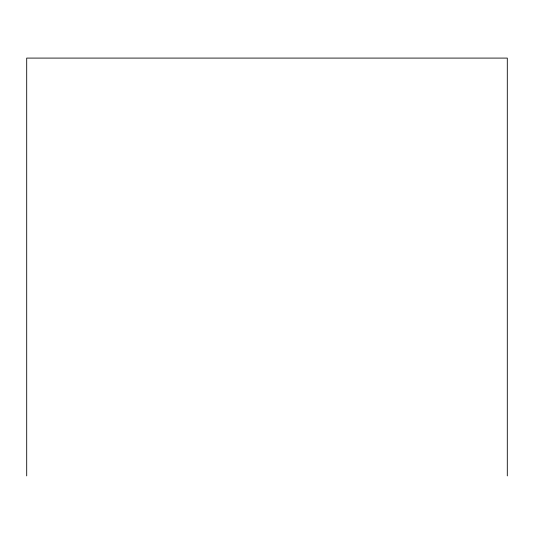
<?xml version="1.0" encoding="UTF-8"?>
<svg xmlns="http://www.w3.org/2000/svg" width="534" height="534" viewBox="0 0 534 534"><rect width="100%" height="100%" fill="white"/><g stroke="black" fill="none" stroke-linecap="round" stroke-linejoin="round"><path stroke-width="0.8" d="M507.3 475.907L507.3 58.093L26.7 58.093L26.7 475.907"/></g></svg>
